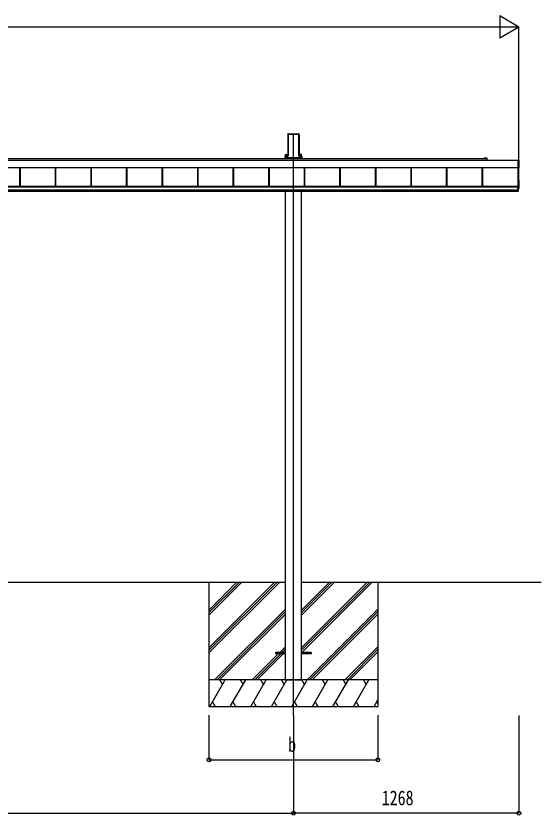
# Model space of a CAD drawing. Units: millimetres, scale not verified. Extents: x -10512 to 10512, y -7425 to 7425.
# Drawn here: x -481 to 2472, y -4823 to -327 of the extents above; entities that cross this region are included whole.
import ezdxf
from ezdxf.enums import TextEntityAlignment as Align

# ---------------------------------------------------------------- set-up
doc = ezdxf.new("R2010")
doc.units = ezdxf.units.MM
doc.header["$LTSCALE"] = 30
for name, color, linetype in [('0-3_YKK_12', 2, 'Continuous'), ('0-4_YKK_A1', 4, 'Continuous'), ('0-5_YKK_D', 6, 'Continuous')]:
    doc.layers.add(name, color=color, linetype=linetype)
doc.styles.add('ＭＳ ゴシック', font='')
doc.styles.get('ＭＳ ゴシック').set_extended_font_data('MS Gothic')

msp = doc.modelspace()

# ---------------------------------------------------------------- linework, layer by layer
at = {"layer": '0-3_YKK_12'}
msp.add_line((1079.55, -4262.5), (1079.55, -990.11), dxfattribs=at)
at = {"layer": '0-4_YKK_A1'}
for p, q in [((1049.16, -989.14), (1051.2, -989.14)), ((1049.16, -989.14), (1049.6, -989.61)), ((1051.51, -989.47), (1051.2, -989.14)), ((1107.59, -989.47), (1107.9, -989.14)), ((1107.9, -989.14), (1109.94, -989.14)), ((1109.5, -989.61), (1109.94, -989.14)), ((1048.3, -995.46), (1048.3, -1112.13)), ((1048.66, -989.61), (1048.31, -995.11)), ((1049.1, -990.07), (1048.66, -989.61)), ((1049.18, -1106.08), (1049.18, -990.96)), ((1049.68, -990.63), (1049.68, -1105.76)), ((1051.51, -989.47), (1107.59, -989.47)), ((1052.05, -992.61), (1107.05, -992.61)), ((1052.05, -1113.96), (1052.05, -992.61)), ((1109.42, -1105.76), (1109.42, -990.63)), ((1109.92, -990.96), (1109.92, -1106.08)), ((1110.44, -989.61), (1110, -990.07)), ((1110.44, -989.61), (1110.79, -995.11)), ((1110.8, -995.46), (1110.8, -1112.13)), ((1031.68, -1122.88), (1031.68, -1123.38)), ((1031.68, -1123.38), (1032.14, -1123.38)), ((1032.14, -1122.88), (1032.14, -1116)), ((1034.14, -1122.88), (1032.14, -1122.88)), ((1034.14, -1123.38), (1032.14, -1123.38)), ((1032.15, -1122.88), (1032.15, -1123.38)), ((1032.18, -1115.03), (1047.19, -1115.03)), ((1034.14, -1116.08), (1034.14, -1122.88)), ((1047.72, -1116.08), (1034.14, -1116.08)), ((1034.14, -1122.88), (1124.96, -1122.88)), ((1034.14, -1122.88), (1034.14, -1123.38)), ((1034.14, -1123.38), (1124.96, -1123.38)), ((1034.35, -1105.7), (1048.3, -1105.7)), ((1034.35, -1115.03), (1034.35, -1105.7)), ((1034.35, -1129.05), (1034.35, -1123.38)), ((1034.55, -1123.38), (1034.55, -1129.05)), ((1035.55, -1123.04), (1123.55, -1123.04)), ((1048.29, -1112.49), (1048.19, -1114.1)), ((1048.71, -1114.65), (1049.09, -1108.56)), ((1049.59, -1108.59), (1049.21, -1114.68)), ((1109.89, -1114.68), (1109.51, -1108.59)), ((1110.01, -1108.56), (1110.39, -1114.65)), ((1124.75, -1105.7), (1110.8, -1105.7)), ((1110.81, -1112.49), (1110.91, -1114.1)), ((1111.38, -1115.58), (1124.96, -1115.58)), ((1124.96, -1116.08), (1111.38, -1116.08)), ((1111.91, -1115.03), (1126.92, -1115.03)), ((1124.55, -1123.38), (1124.55, -1129.05)), ((1124.75, -1115.03), (1124.75, -1105.7)), ((1124.75, -1129.05), (1124.75, -1123.38)), ((1124.96, -1115.58), (1124.96, -1116.08)), ((1124.96, -1122.88), (1124.96, -1116.08)), ((1126.95, -1122.88), (1124.96, -1122.88)), ((1124.96, -1122.88), (1124.96, -1123.38)), ((1126.95, -1123.38), (1124.96, -1123.38)), ((1126.95, -1116), (1126.95, -1122.88)), ((1127.42, -1123.38), (1126.95, -1123.38)), ((1126.96, -1122.88), (1126.96, -1123.38)), ((1127.42, -1122.88), (1127.42, -1123.38)), ((-3455.95, -1139.03), (2341.05, -1139.03)), ((-3280.45, -1129.05), (2151.8, -1129.05)), ((2157.09, -1126.55), (2151.8, -1126.55)), ((2151.8, -1129.05), (2165.25, -1129.05)), ((2165.55, -1126.55), (2158.01, -1126.55)), ((2165.55, -1129.35), (2165.55, -1139.03)), ((2168.05, -1139.03), (2168.05, -1129.05)), ((2349.05, -1179.47), (2349.05, -1138.44)), ((-3455.95, -1178.97), (2341.05, -1178.97)), ((-3455.95, -1179.21), (2341.05, -1179.21)), ((-458.95, -1285.2), (-458.95, -1179.21)), ((-458.95, -1285.2), (-458.95, -1179.21)), ((-456.35, -1285.2), (-456.35, -1179.21)), ((-456.35, -1285.2), (-456.35, -1179.21)), ((-455.95, -1285.2), (-455.95, -1179.21)), ((-258.95, -1285.2), (-258.95, -1179.21)), ((-256.35, -1285.2), (-256.35, -1179.21)), ((-255.95, -1285.2), (-255.95, -1179.21)), ((-58.95, -1285.2), (-58.95, -1179.21)), ((-56.35, -1285.2), (-56.35, -1179.21)), ((-55.95, -1285.2), (-55.95, -1179.21)), ((141.05, -1285.2), (141.05, -1179.21)), ((143.65, -1285.2), (143.65, -1179.21)), ((144.05, -1285.2), (144.05, -1179.21)), ((341.05, -1285.2), (341.05, -1179.21)), ((343.65, -1285.2), (343.65, -1179.21)), ((344.05, -1285.2), (344.05, -1179.21)), ((541.05, -1285.2), (541.05, -1179.21)), ((543.65, -1285.2), (543.65, -1179.21)), ((544.05, -1285.2), (544.05, -1179.21)), ((741.05, -1285.2), (741.05, -1179.21)), ((743.65, -1285.2), (743.65, -1179.21)), ((744.05, -1285.2), (744.05, -1179.21)), ((941.05, -1285.2), (941.05, -1179.21)), ((943.65, -1285.2), (943.65, -1179.21)), ((944.05, -1285.2), (944.05, -1179.21)), ((1141.05, -1285.2), (1141.05, -1179.21)), ((1143.65, -1285.2), (1143.65, -1179.21)), ((1144.05, -1285.2), (1144.05, -1179.21)), ((1341.05, -1285.2), (1341.05, -1179.21)), ((1343.65, -1285.2), (1343.65, -1179.21)), ((1344.05, -1285.2), (1344.05, -1179.21)), ((1541.05, -1285.2), (1541.05, -1179.21)), ((1543.65, -1285.2), (1543.65, -1179.21)), ((1544.05, -1285.2), (1544.05, -1179.21)), ((1741.05, -1285.2), (1741.05, -1179.21)), ((1743.65, -1285.2), (1743.65, -1179.21)), ((1744.05, -1285.2), (1744.05, -1179.21)), ((1941.05, -1285.2), (1941.05, -1179.21)), ((1943.65, -1285.2), (1943.65, -1179.21)), ((1944.05, -1285.2), (1944.05, -1179.21)), ((2141.05, -1285.2), (2141.05, -1179.21)), ((2143.65, -1285.2), (2143.65, -1179.21)), ((2144.05, -1285.2), (2144.05, -1179.21)), ((2341.05, -1180.24), (2341.05, -1180.74)), ((2341.05, -1180.74), (2348.58, -1180.28)), ((2342.55, -1312.47), (2342.55, -1180.65)), ((2347.55, -1294.44), (2347.55, -1180.34)), ((2348.58, -1253.3), (2347.55, -1253.23)), ((2349.05, -1294.82), (2349.05, -1253.79)), ((-3453.95, -1285.2), (2339.05, -1285.2)), ((-3453.95, -1287.21), (2339.05, -1287.21)), ((-3453.95, -1289.01), (2339.05, -1289.01)), ((-3453.95, -1289.01), (2339.05, -1289.01)), ((2342.55, -1284.94), (2339.05, -1284.94)), ((2347.55, -1294.44), (2342.55, -1294.44)), ((2342.55, -1295.99), (2348.58, -1295.63)), ((-3453.95, -1305.98), (2339.05, -1305.98)), ((-3453.95, -1312.47), (2339.05, -1312.47)), ((1034.35, -4062.5), (1034.35, -1312.47)), ((1124.75, -4062.5), (1124.75, -1312.47)), ((2342.55, -1307.38), (2339.05, -1307.38)), ((2342.55, -1314), (2339.05, -1314)), ((-2149.25, -3512.5), (1034.35, -3512.5)), ((604.55, -3512.5), (604.55, -4212.5)), ((604.55, -3881.68), (973.73, -3512.5)), ((604.55, -3895.82), (987.87, -3512.5)), ((604.55, -3909.96), (1002.01, -3512.5)), ((604.55, -3697.83), (789.88, -3512.5)), ((604.55, -3683.69), (775.74, -3512.5)), ((604.55, -3669.55), (761.6, -3512.5)), ((1124.75, -3512.5), (2471.74, -3512.5)), ((1124.75, -3881.98), (1494.23, -3512.5)), ((1124.75, -3896.12), (1508.37, -3512.5)), ((1124.75, -3698.13), (1310.38, -3512.5)), ((1124.75, -3683.99), (1296.24, -3512.5)), ((1124.75, -3669.85), (1282.1, -3512.5)), ((1127.01, -3908), (1522.51, -3512.5)), ((1554.55, -3512.5), (1554.55, -4212.5)), ((635.86, -4062.5), (1034.35, -3664.01)), ((650, -4062.5), (1034.35, -3678.15)), ((1156.36, -4062.5), (1554.55, -3664.31)), ((1170.5, -4062.5), (1554.55, -3678.45)), ((664.14, -4062.5), (1034.35, -3692.3)), ((1184.64, -4062.5), (1554.55, -3692.6)), ((979.35, -3908), (979.35, -3917)), ((1034.35, -3908), (979.35, -3908)), ((1002.49, -3908), (1034.35, -3876.14)), ((1016.63, -3908), (1034.35, -3890.28)), ((1030.78, -3908), (1034.35, -3904.43)), ((1179.35, -3908), (1124.35, -3908)), ((1179.35, -3908), (1179.35, -3917)), ((1368.49, -4062.5), (1554.55, -3876.44)), ((1382.63, -4062.5), (1554.55, -3890.58)), ((1396.78, -4062.5), (1554.55, -3904.73)), ((847.99, -4062.5), (993.49, -3917)), ((862.13, -4062.5), (1007.63, -3917)), ((876.28, -4062.5), (1021.78, -3917)), ((1034.35, -3917), (979.35, -3917)), ((1179.35, -3917), (1124.35, -3917)), ((1554.55, -4062.5), (604.55, -4062.5)), ((608.83, -4212.5), (695.43, -4062.5)), ((680.43, -4088.48), (665.43, -4062.5)), ((724.3, -4212.5), (810.9, -4062.5)), ((795.9, -4088.48), (780.9, -4062.5)), ((839.77, -4212.5), (926.37, -4062.5)), ((911.37, -4088.48), (896.37, -4062.5)), ((955.24, -4212.5), (1041.84, -4062.5)), ((1026.84, -4088.48), (1011.84, -4062.5)), ((1034.35, -4062.5), (1124.75, -4062.5)), ((1070.71, -4212.5), (1157.31, -4062.5)), ((1142.31, -4088.48), (1127.31, -4062.5)), ((1186.18, -4212.5), (1272.78, -4062.5)), ((1257.78, -4088.48), (1242.78, -4062.5)), ((1301.65, -4212.5), (1388.25, -4062.5)), ((1358.25, -4062.5), (1373.25, -4088.48)), ((1417.12, -4212.5), (1503.72, -4062.5)), ((1473.72, -4062.5), (1488.72, -4088.48)), ((1532.59, -4212.5), (1554.55, -4174.46)), ((604.55, -4212.5), (1554.55, -4212.5)), ((623.82, -4186.52), (638.82, -4212.5)), ((739.29, -4186.52), (754.29, -4212.5)), ((854.76, -4186.52), (869.76, -4212.5)), ((970.24, -4186.52), (985.24, -4212.5)), ((1085.71, -4186.52), (1100.7, -4212.5)), ((1201.18, -4186.52), (1216.17, -4212.5)), ((1316.65, -4186.52), (1331.64, -4212.5)), ((1432.11, -4186.52), (1447.11, -4212.5)), ((1547.58, -4186.52), (1554.55, -4198.58))]:
    msp.add_line(p, q, dxfattribs=at)
for points in [[(1031.68, -1115.53), (1031.68, -1122.88), (1032.14, -1122.88)], [(1034.14, -1116.08), (1034.14, -1115.58), (1047.72, -1115.58)], [(1127.42, -1115.53), (1127.42, -1122.88), (1126.95, -1122.88)], [(2348.58, -1137.95), (2341.05, -1137.49), (2341.05, -1137.99), (2341.05, -1180.24)], [(2339.05, -1284.94), (2339.05, -1307.38), (2339.05, -1314)], [(2339.55, -1284.94), (2339.55, -1307.38), (2339.55, -1314)], [(2342.55, -1284.94), (2342.55, -1307.38), (2342.55, -1314)]]:
    msp.add_lwpolyline(points, dxfattribs=at)
for centre, radius, start, end in [((1032.65, -1116), 0.501, 90.24971, 179.75029), ((1126.45, -1116), 0.501, 0.24971, 89.75029), ((2151.8, -1127.8), 1.25, 90, 270), ((2157.09, -1126.75), 0.2, 23.57818, 90), ((2157.55, -1126.55), 0.3, 203.57818, 336.42182), ((2158.01, -1126.75), 0.2, 90, 156.42182), ((2165.25, -1129.35), 0.3, 0, 90), ((2165.55, -1129.05), 2.5, 0, 90), ((2348.55, -1138.44), 0.497, 0.05228, 86.83056), ((2348.18, -1179.5), 0.873, 297.46207, 2.25858), ((2348.55, -1253.79), 0.497, 0.05228, 86.83056), ((2348.18, -1294.85), 0.873, 297.46207, 2.25858)]:
    msp.add_arc(centre, radius, start, end, dxfattribs=at)
for centre, major_axis, ratio, start_param, end_param in [((1049.16, -989.64), (0.346, -0.364), 0.996462, 2.3838095, 3.8892836), ((1109.94, -989.64), (-0.346, -0.364), 0.996462, 2.3939017, 3.8993758), ((1048.34, -995.11), (0.031, 0.5), 0.061627, 1.5746234, 2.3600215), ((1048.87, -993.11), (0.22, 3.04), 0.070684, 5.5043854, 6.2286971), ((1049.37, -993.14), (0.22, 3.54), 0.060877, 5.5025319, 6.2268436), ((1109.73, -993.14), (-0.22, 3.54), 0.060877, 0.0563417, 0.7806534), ((1110.23, -993.11), (-0.22, 3.04), 0.070684, 0.0544883, 0.7787999), ((1110.76, -995.11), (-0.031, 0.5), 0.061627, 3.9231638, 4.7085619), ((1032.18, -1115.53), (0.355, -0.355), 0.99628, 2.358058, 3.9251274), ((1034.14, -1115.99), (2, 0), 0.045872, 3.2026792, 4.712389), ((1034.14, -1115.49), (1.5, 0), 0.061163, 3.2026792, 4.712389), ((1047.19, -1114.03), (0.691, -0.728), 0.996462, 5.5254021, 7.0308762), ((1047.71, -1114.58), (-0.693, 0.73), 0.992955, 2.3838095, 3.8892836), ((1047.71, -1114.58), (1.04, -1.09), 0.996462, 5.5254021, 7.0308762), ((1048.26, -1112.49), (0.031, 0.5), 0.061627, 4.716216, 5.5016142), ((1048.87, -1108.56), (0.22, 3.5), 0.061627, 4.716216, 5.5016142), ((1049.37, -1108.59), (0.22, 4), 0.053972, 4.7153191, 5.5007173), ((1109.73, -1108.59), (-0.22, 4), 0.053972, 0.782468, 1.5678662), ((1111.39, -1114.58), (-1.04, -1.09), 0.996462, 5.5354944, 7.0409685), ((1110.23, -1108.56), (-0.22, 3.5), 0.061627, 0.7815711, 1.5669693), ((1111.39, -1114.58), (0.693, 0.73), 0.992955, 2.3939017, 3.8993758), ((1110.84, -1112.49), (-0.031, 0.5), 0.061627, 0.7815711, 1.5669693), ((1111.91, -1114.03), (-0.691, -0.728), 0.996462, 5.5354944, 7.0409685), ((1124.96, -1115.49), (1.5, 0), 0.061163, 4.712389, 6.2220988), ((1124.96, -1115.99), (2, 0), 0.045872, 4.712389, 6.2220988), ((1126.92, -1115.53), (-0.355, -0.355), 0.99628, 2.358058, 3.9251274)]:
    msp.add_ellipse(centre, major_axis=major_axis, ratio=ratio, start_param=start_param, end_param=end_param, dxfattribs=at)
at = {"layer": '0-5_YKK_D'}
for p, q in [((2347.55, -389.47), (2239.3, -326.97)), ((2239.3, -326.97), (2239.3, -451.97)), ((2222.55, -389.47), (-3337.45, -389.47)), ((2347.55, -389.47), (2131.04, -389.47)), ((2347.55, -389.47), (2239.3, -451.97)), ((2347.55, -1137.58), (2347.55, -388.47)), ((604.55, -4262), (604.55, -4513.5)), ((1079.55, -4263.5), (1079.55, -4813.5)), ((1079.55, -4263.5), (1079.55, -4813.5)), ((1554.55, -4262), (1554.55, -4513.5)), ((2347.55, -4263), (2347.55, -4813.5)), ((604.55, -4512.5), (1554.55, -4512.5)), ((-2194.45, -4812.5), (1079.55, -4812.5)), ((2347.55, -4812.5), (1079.55, -4812.5))]:
    msp.add_line(p, q, dxfattribs=at)
for centre in [(604.55, -4512.5), (1554.55, -4512.5), (1079.55, -4812.5), (1079.55, -4812.5), (2347.55, -4812.5)]:
    msp.add_circle(centre, 10.62, dxfattribs=at)

# ---------------------------------------------------------------- texts
at = {"layer": '0-5_YKK_D', "style": 'ＭＳ ゴシック', "width": 0.8}
for s, p in [('b', (1049.55, -4492.5)), ('1268', (1575.55, -4792.5))]:
    msp.add_text(s, height=82.48, dxfattribs=at).set_placement(p, align=Align.BOTTOM_LEFT)

doc.saveas('drawing.dxf')
